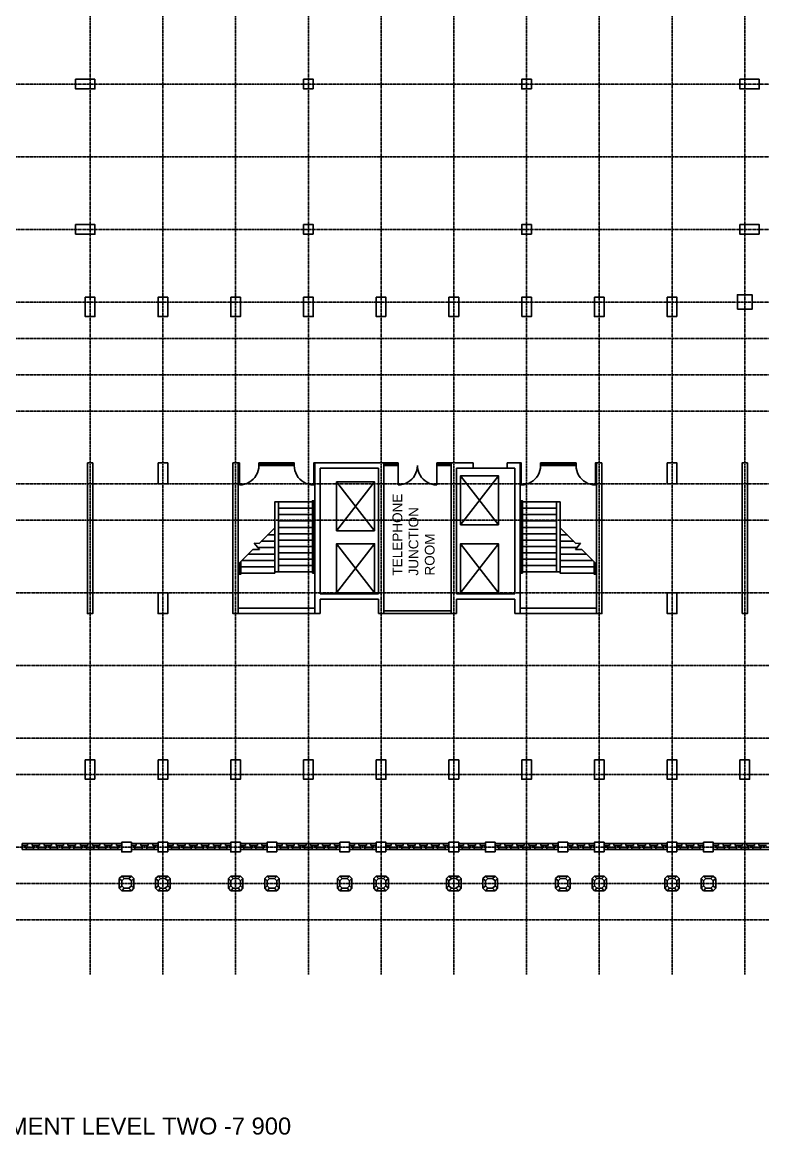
# Model space of a CAD drawing. Header units: millimetres. Extents: x -63457 to 85267, y -25390 to 67826.
# Drawn here: x -17333 to 13208, y -24599 to 21326 of the extents above; entities that cross this region are included whole.
import ezdxf

# ---------------------------------------------------------------- set-up
doc = ezdxf.new("R2010")
doc.units = ezdxf.units.MM
doc.linetypes.add('PCENTRE', pattern=[50.8, 31.75, -6.35, 6.35, -6.35])
for name, color, linetype in [('Boundaries_and_building_grids', 140, 'Continuous'), ('BRICK_WALLS_P4', 1, 'Continuous'), ('COLUMNS_P5', 5, 'Continuous'), ('DR', 8, 'Continuous'), ('LIFTS AND STAIRS', 8, 'Continuous'), ('TEXT', 2, 'Continuous'), ('WA_EXT', 7, 'Continuous'), ('WN', 4, 'Continuous')]:
    doc.layers.add(name, color=color, linetype=linetype)
doc.styles.add('Arial1', font='arial.ttf')

msp = doc.modelspace()

# ---------------------------------------------------------------- linework, layer by layer
at = {"layer": 'Boundaries_and_building_grids', "color": 140, "linetype": 'PCENTRE', "lineweight": -3}
for p, q in [((-14533, -17978), (-14533, 67826)), ((-11533, -17978), (-11533, 67826)), ((-8533, -17978), (-8533, 67826)), ((-5533, -17978), (-5533, 67826)), ((-2533, -17978), (-2533, 67826)), ((467, -17978), (467, 67826)), ((3467, -17978), (3467, 67826)), ((6467, -17978), (6467, 67826)), ((9467, -17978), (9467, 67826)), ((12467, -17978), (12467, 67826)), ((-63457, 18776), (85267, 18776)), ((-63457, 15776), (50767, 15776)), ((-63457, 12776), (50767, 12776)), ((-63457, 9776), (50767, 9776)), ((-52891, 8276), (50767, 8276)), ((-52891, 6776), (50767, 6776)), ((-52891, 5276), (50767, 5276)), ((-52891, 2276), (50767, 2276)), ((-52891, 776), (50767, 776)), ((50767, -2224), (-52891, -2224)), ((50767, -5224), (-52891, -5224)), ((50767, -8224), (-52891, -8224)), ((50767, -9724), (-52891, -9724)), ((50767, -12724), (-52891, -12724)), ((50767, -14224), (-52891, -14224)), ((50767, -15724), (-52891, -15724))]:
    msp.add_line(p, q, dxfattribs=at)
at = {"layer": 'BRICK_WALLS_P4', "linetype": 'Continuous'}
for p, q in [((-8423, -2864), (-5263, -2864)), ((-8423, -3084), (-8423, -2864)), ((-8423, -3084), (-5263, -3084)), ((-5263, -3084), (-5263, -2864)), ((-2423, -2974), (357, -2974)), ((-2423, -3084), (-2423, -2974)), ((-2423, -3084), (357, -3084)), ((357, -3084), (357, -2974)), ((3197, -2864), (6357, -2864)), ((3197, -3084), (3197, -2864)), ((3197, -3084), (6357, -3084)), ((6357, -3084), (6357, -2864))]:
    msp.add_line(p, q, dxfattribs=at)
at = {"layer": 'COLUMNS_P5', "linetype": 'Continuous'}
for p, q in [((-5263, -3084), (-5263, 3136)), ((-5263, 3136), (-2423, 3136)), ((-5043, 2916), (-2643, 2916)), ((-5043, -2264), (-5043, 2916)), ((-2643, -2264), (-2643, 2916)), ((-2423, 3136), (-2423, -3084)), ((357, 3136), (1267, 3136)), ((357, -3084), (357, 3136)), ((577, 2916), (1267, 2916)), ((577, -2264), (577, 2916)), ((1267, 3136), (1267, 2916)), ((1267, 2916), (2667, 2916)), ((2667, 3136), (3197, 3136)), ((2667, 2916), (2667, 3136)), ((2667, 2916), (2977, 2916)), ((2977, -2264), (2977, 2916)), ((3197, -3084), (3197, 3136)), ((-2643, -2264), (-5043, -2264)), ((2977, -2264), (577, -2264)), ((-5043, -3084), (-5043, -2484)), ((-5043, -2484), (-2643, -2484)), ((-2643, -3084), (-2643, -2484)), ((577, -2484), (2977, -2484)), ((577, -3084), (577, -2484)), ((2977, -3084), (2977, -2484)), ((-5263, -3084), (-5043, -3084)), ((-2643, -3084), (-2423, -3084)), ((577, -3084), (357, -3084)), ((3197, -3084), (2977, -3084)), ((-13333, -14024), (-13233, -13924)), ((-13333, -14024), (-13333, -14224)), ((-13233, -14124), (-13333, -14024)), ((-13333, -14424), (-13333, -14224)), ((-13133, -14024), (-13233, -13924)), ((-13233, -13924), (-13033, -13924)), ((-13233, -14124), (-13133, -14024)), ((-13233, -14224), (-13233, -14124)), ((-13233, -14324), (-13233, -14224)), ((-13033, -14024), (-13133, -14024)), ((-12833, -13924), (-13033, -13924)), ((-12933, -14024), (-13033, -14024)), ((-12933, -14024), (-12833, -13924)), ((-12933, -14024), (-12833, -14124)), ((-12733, -14024), (-12833, -13924)), ((-12833, -14124), (-12733, -14024)), ((-12833, -14224), (-12833, -14124)), ((-12833, -14224), (-12833, -14324)), ((-12733, -14024), (-12733, -14224)), ((-12733, -14424), (-12733, -14224)), ((-11833, -14024), (-11733, -13924)), ((-11833, -14024), (-11833, -14224)), ((-11733, -14124), (-11833, -14024)), ((-11833, -14424), (-11833, -14224)), ((-11733, -13924), (-11533, -13924)), ((-11633, -14024), (-11733, -13924)), ((-11733, -14124), (-11633, -14024)), ((-11733, -14224), (-11733, -14124)), ((-11733, -14324), (-11733, -14224)), ((-11533, -14024), (-11633, -14024)), ((-11333, -13924), (-11533, -13924)), ((-11433, -14024), (-11533, -14024)), ((-11433, -14024), (-11333, -13924)), ((-11433, -14024), (-11333, -14124)), ((-11233, -14024), (-11333, -13924)), ((-11333, -14124), (-11233, -14024)), ((-11333, -14224), (-11333, -14124)), ((-11333, -14224), (-11333, -14324)), ((-11233, -14024), (-11233, -14224)), ((-11233, -14424), (-11233, -14224)), ((-8833, -14024), (-8733, -13924)), ((-8733, -14124), (-8833, -14024)), ((-8833, -14024), (-8833, -14224)), ((-8833, -14424), (-8833, -14224)), ((-8633, -14024), (-8733, -13924)), ((-8733, -13924), (-8533, -13924)), ((-8733, -14124), (-8633, -14024)), ((-8733, -14224), (-8733, -14124)), ((-8733, -14324), (-8733, -14224)), ((-8533, -14024), (-8633, -14024)), ((-8333, -13924), (-8533, -13924)), ((-8433, -14024), (-8533, -14024)), ((-8433, -14024), (-8333, -13924)), ((-8433, -14024), (-8333, -14124)), ((-8233, -14024), (-8333, -13924)), ((-8333, -14124), (-8233, -14024)), ((-8333, -14224), (-8333, -14124)), ((-8333, -14224), (-8333, -14324)), ((-8233, -14024), (-8233, -14224)), ((-8233, -14424), (-8233, -14224)), ((-7333, -14024), (-7233, -13924)), ((-7233, -14124), (-7333, -14024)), ((-7333, -14024), (-7333, -14224)), ((-7333, -14424), (-7333, -14224)), ((-7233, -13924), (-7033, -13924)), ((-7133, -14024), (-7233, -13924)), ((-7233, -14124), (-7133, -14024)), ((-7233, -14224), (-7233, -14124)), ((-7233, -14324), (-7233, -14224)), ((-7033, -14024), (-7133, -14024)), ((-6833, -13924), (-7033, -13924)), ((-6933, -14024), (-7033, -14024)), ((-6933, -14024), (-6833, -13924)), ((-6933, -14024), (-6833, -14124)), ((-6733, -14024), (-6833, -13924)), ((-6833, -14124), (-6733, -14024)), ((-6833, -14224), (-6833, -14124)), ((-6833, -14224), (-6833, -14324)), ((-6733, -14024), (-6733, -14224)), ((-6733, -14424), (-6733, -14224)), ((-4333, -14024), (-4233, -13924)), ((-4233, -14124), (-4333, -14024)), ((-4333, -14024), (-4333, -14224)), ((-4333, -14424), (-4333, -14224)), ((-4133, -14024), (-4233, -13924)), ((-4233, -13924), (-4033, -13924)), ((-4233, -14124), (-4133, -14024)), ((-4233, -14224), (-4233, -14124)), ((-4233, -14324), (-4233, -14224)), ((-4033, -14024), (-4133, -14024)), ((-3833, -13924), (-4033, -13924)), ((-3933, -14024), (-4033, -14024)), ((-3933, -14024), (-3833, -13924)), ((-3933, -14024), (-3833, -14124)), ((-3733, -14024), (-3833, -13924)), ((-3833, -14124), (-3733, -14024)), ((-3833, -14224), (-3833, -14124)), ((-3833, -14224), (-3833, -14324)), ((-3733, -14024), (-3733, -14224)), ((-3733, -14424), (-3733, -14224)), ((-2833, -14024), (-2733, -13924)), ((-2733, -14124), (-2833, -14024)), ((-2833, -14024), (-2833, -14224)), ((-2833, -14424), (-2833, -14224)), ((-2733, -13924), (-2533, -13924)), ((-2633, -14024), (-2733, -13924)), ((-2733, -14124), (-2633, -14024)), ((-2733, -14224), (-2733, -14124)), ((-2733, -14324), (-2733, -14224)), ((-2533, -14024), (-2633, -14024)), ((-2333, -13924), (-2533, -13924)), ((-2433, -14024), (-2533, -14024)), ((-2433, -14024), (-2333, -13924)), ((-2433, -14024), (-2333, -14124)), ((-2233, -14024), (-2333, -13924)), ((-2333, -14124), (-2233, -14024)), ((-2333, -14224), (-2333, -14124)), ((-2333, -14224), (-2333, -14324)), ((-2233, -14024), (-2233, -14224)), ((-2233, -14424), (-2233, -14224)), ((167, -14024), (267, -13924)), ((267, -14124), (167, -14024)), ((167, -14024), (167, -14224)), ((167, -14424), (167, -14224)), ((367, -14024), (267, -13924)), ((267, -13924), (467, -13924)), ((367, -14024), (267, -14124)), ((267, -14224), (267, -14124)), ((267, -14224), (267, -14324)), ((367, -14024), (467, -14024)), ((667, -13924), (467, -13924)), ((467, -14024), (567, -14024)), ((567, -14024), (667, -13924)), ((667, -14124), (567, -14024)), ((767, -14024), (667, -13924)), ((667, -14124), (767, -14024)), ((667, -14224), (667, -14124)), ((667, -14324), (667, -14224)), ((767, -14024), (767, -14224)), ((767, -14424), (767, -14224)), ((1667, -14024), (1767, -13924)), ((1667, -14024), (1667, -14224)), ((1767, -14124), (1667, -14024)), ((1667, -14424), (1667, -14224)), ((1767, -13924), (1967, -13924)), ((1867, -14024), (1767, -13924)), ((1867, -14024), (1767, -14124)), ((1767, -14224), (1767, -14124)), ((1767, -14224), (1767, -14324)), ((1867, -14024), (1967, -14024)), ((2167, -13924), (1967, -13924)), ((1967, -14024), (2067, -14024)), ((2067, -14024), (2167, -13924)), ((2167, -14124), (2067, -14024)), ((2267, -14024), (2167, -13924)), ((2167, -14124), (2267, -14024)), ((2167, -14224), (2167, -14124)), ((2167, -14324), (2167, -14224)), ((2267, -14024), (2267, -14224)), ((2267, -14424), (2267, -14224)), ((4667, -14024), (4767, -13924)), ((4767, -14124), (4667, -14024)), ((4667, -14024), (4667, -14224)), ((4667, -14424), (4667, -14224)), ((4867, -14024), (4767, -13924)), ((4767, -13924), (4967, -13924)), ((4867, -14024), (4767, -14124)), ((4767, -14224), (4767, -14124)), ((4767, -14224), (4767, -14324)), ((4867, -14024), (4967, -14024)), ((5167, -13924), (4967, -13924)), ((4967, -14024), (5067, -14024)), ((5067, -14024), (5167, -13924)), ((5167, -14124), (5067, -14024)), ((5267, -14024), (5167, -13924)), ((5167, -14124), (5267, -14024)), ((5167, -14224), (5167, -14124)), ((5167, -14324), (5167, -14224)), ((5267, -14024), (5267, -14224)), ((5267, -14424), (5267, -14224)), ((6167, -14024), (6267, -13924)), ((6267, -14124), (6167, -14024)), ((6167, -14024), (6167, -14224)), ((6167, -14424), (6167, -14224)), ((6367, -14024), (6267, -13924)), ((6267, -13924), (6467, -13924)), ((6367, -14024), (6267, -14124)), ((6267, -14224), (6267, -14124)), ((6267, -14224), (6267, -14324)), ((6367, -14024), (6467, -14024)), ((6667, -13924), (6467, -13924)), ((6467, -14024), (6567, -14024)), ((6567, -14024), (6667, -13924)), ((6667, -14124), (6567, -14024)), ((6767, -14024), (6667, -13924)), ((6667, -14124), (6767, -14024)), ((6667, -14224), (6667, -14124)), ((6667, -14324), (6667, -14224)), ((6767, -14024), (6767, -14224)), ((6767, -14424), (6767, -14224)), ((9167, -14024), (9267, -13924)), ((9167, -14024), (9167, -14224)), ((9267, -14124), (9167, -14024)), ((9167, -14424), (9167, -14224)), ((9267, -13924), (9467, -13924)), ((9367, -14024), (9267, -13924)), ((9367, -14024), (9267, -14124)), ((9267, -14224), (9267, -14124)), ((9267, -14224), (9267, -14324)), ((9367, -14024), (9467, -14024)), ((9667, -13924), (9467, -13924)), ((9467, -14024), (9567, -14024)), ((9567, -14024), (9667, -13924)), ((9667, -14124), (9567, -14024)), ((9767, -14024), (9667, -13924)), ((9667, -14124), (9767, -14024)), ((9667, -14224), (9667, -14124)), ((9667, -14324), (9667, -14224)), ((9767, -14024), (9767, -14224)), ((9767, -14424), (9767, -14224)), ((10667, -14024), (10767, -13924)), ((10667, -14024), (10667, -14224)), ((10767, -14124), (10667, -14024)), ((10667, -14424), (10667, -14224)), ((10767, -13924), (10967, -13924)), ((10867, -14024), (10767, -13924)), ((10867, -14024), (10767, -14124)), ((10767, -14224), (10767, -14124)), ((10767, -14224), (10767, -14324)), ((10867, -14024), (10967, -14024)), ((11167, -13924), (10967, -13924)), ((10967, -14024), (11067, -14024)), ((11067, -14024), (11167, -13924)), ((11167, -14124), (11067, -14024)), ((11267, -14024), (11167, -13924)), ((11167, -14124), (11267, -14024)), ((11167, -14224), (11167, -14124)), ((11167, -14324), (11167, -14224)), ((11267, -14024), (11267, -14224)), ((11267, -14424), (11267, -14224)), ((-13233, -14324), (-13333, -14424)), ((-13333, -14424), (-13233, -14524)), ((-13133, -14424), (-13233, -14324)), ((-13133, -14424), (-13233, -14524)), ((-13233, -14524), (-13033, -14524)), ((-13033, -14424), (-13133, -14424)), ((-13033, -14424), (-12933, -14424)), ((-12833, -14524), (-13033, -14524)), ((-12833, -14324), (-12933, -14424)), ((-12933, -14424), (-12833, -14524)), ((-12833, -14324), (-12733, -14424)), ((-12733, -14424), (-12833, -14524)), ((-11733, -14324), (-11833, -14424)), ((-11833, -14424), (-11733, -14524)), ((-11633, -14424), (-11733, -14324)), ((-11633, -14424), (-11733, -14524)), ((-11733, -14524), (-11533, -14524)), ((-11533, -14424), (-11633, -14424)), ((-11533, -14424), (-11433, -14424)), ((-11333, -14524), (-11533, -14524)), ((-11333, -14324), (-11433, -14424)), ((-11433, -14424), (-11333, -14524)), ((-11333, -14324), (-11233, -14424)), ((-11233, -14424), (-11333, -14524)), ((-8733, -14324), (-8833, -14424)), ((-8833, -14424), (-8733, -14524)), ((-8633, -14424), (-8733, -14324)), ((-8633, -14424), (-8733, -14524)), ((-8733, -14524), (-8533, -14524)), ((-8533, -14424), (-8633, -14424)), ((-8533, -14424), (-8433, -14424)), ((-8333, -14524), (-8533, -14524)), ((-8333, -14324), (-8433, -14424)), ((-8433, -14424), (-8333, -14524)), ((-8333, -14324), (-8233, -14424)), ((-8233, -14424), (-8333, -14524)), ((-7233, -14324), (-7333, -14424)), ((-7333, -14424), (-7233, -14524)), ((-7133, -14424), (-7233, -14324)), ((-7133, -14424), (-7233, -14524)), ((-7233, -14524), (-7033, -14524)), ((-7033, -14424), (-7133, -14424)), ((-7033, -14424), (-6933, -14424)), ((-6833, -14524), (-7033, -14524)), ((-6833, -14324), (-6933, -14424)), ((-6933, -14424), (-6833, -14524)), ((-6833, -14324), (-6733, -14424)), ((-6733, -14424), (-6833, -14524)), ((-4233, -14324), (-4333, -14424)), ((-4333, -14424), (-4233, -14524)), ((-4133, -14424), (-4233, -14324)), ((-4133, -14424), (-4233, -14524)), ((-4233, -14524), (-4033, -14524)), ((-4033, -14424), (-4133, -14424)), ((-4033, -14424), (-3933, -14424)), ((-3833, -14524), (-4033, -14524)), ((-3833, -14324), (-3933, -14424)), ((-3933, -14424), (-3833, -14524)), ((-3833, -14324), (-3733, -14424)), ((-3733, -14424), (-3833, -14524)), ((-2733, -14324), (-2833, -14424)), ((-2833, -14424), (-2733, -14524)), ((-2633, -14424), (-2733, -14324)), ((-2633, -14424), (-2733, -14524)), ((-2733, -14524), (-2533, -14524)), ((-2533, -14424), (-2633, -14424)), ((-2533, -14424), (-2433, -14424)), ((-2333, -14524), (-2533, -14524)), ((-2333, -14324), (-2433, -14424)), ((-2433, -14424), (-2333, -14524)), ((-2333, -14324), (-2233, -14424)), ((-2233, -14424), (-2333, -14524)), ((267, -14324), (167, -14424)), ((167, -14424), (267, -14524)), ((267, -14324), (367, -14424)), ((367, -14424), (267, -14524)), ((267, -14524), (467, -14524)), ((467, -14424), (367, -14424)), ((467, -14424), (567, -14424)), ((667, -14524), (467, -14524)), ((567, -14424), (667, -14324)), ((567, -14424), (667, -14524)), ((667, -14324), (767, -14424)), ((767, -14424), (667, -14524)), ((1767, -14324), (1667, -14424)), ((1667, -14424), (1767, -14524)), ((1767, -14324), (1867, -14424)), ((1867, -14424), (1767, -14524)), ((1767, -14524), (1967, -14524)), ((1967, -14424), (1867, -14424)), ((1967, -14424), (2067, -14424)), ((2167, -14524), (1967, -14524)), ((2067, -14424), (2167, -14324)), ((2067, -14424), (2167, -14524)), ((2167, -14324), (2267, -14424)), ((2267, -14424), (2167, -14524)), ((4767, -14324), (4667, -14424)), ((4667, -14424), (4767, -14524)), ((4767, -14324), (4867, -14424)), ((4867, -14424), (4767, -14524)), ((4767, -14524), (4967, -14524)), ((4967, -14424), (4867, -14424)), ((4967, -14424), (5067, -14424)), ((5167, -14524), (4967, -14524)), ((5067, -14424), (5167, -14324)), ((5067, -14424), (5167, -14524)), ((5167, -14324), (5267, -14424)), ((5267, -14424), (5167, -14524)), ((6267, -14324), (6167, -14424)), ((6167, -14424), (6267, -14524)), ((6267, -14324), (6367, -14424)), ((6367, -14424), (6267, -14524)), ((6267, -14524), (6467, -14524)), ((6467, -14424), (6367, -14424)), ((6467, -14424), (6567, -14424)), ((6667, -14524), (6467, -14524)), ((6567, -14424), (6667, -14324)), ((6567, -14424), (6667, -14524)), ((6667, -14324), (6767, -14424)), ((6767, -14424), (6667, -14524)), ((9267, -14324), (9167, -14424)), ((9167, -14424), (9267, -14524)), ((9267, -14324), (9367, -14424)), ((9367, -14424), (9267, -14524)), ((9267, -14524), (9467, -14524)), ((9467, -14424), (9367, -14424)), ((9467, -14424), (9567, -14424)), ((9667, -14524), (9467, -14524)), ((9567, -14424), (9667, -14324)), ((9567, -14424), (9667, -14524)), ((9667, -14324), (9767, -14424)), ((9767, -14424), (9667, -14524)), ((10767, -14324), (10667, -14424)), ((10667, -14424), (10767, -14524)), ((10767, -14324), (10867, -14424)), ((10867, -14424), (10767, -14524)), ((10767, -14524), (10967, -14524)), ((10967, -14424), (10867, -14424)), ((10967, -14424), (11067, -14424)), ((11167, -14524), (10967, -14524)), ((11067, -14424), (11167, -14324)), ((11067, -14424), (11167, -14524)), ((11167, -14324), (11267, -14424)), ((11267, -14424), (11167, -14524))]:
    msp.add_line(p, q, dxfattribs=at)
at = {"layer": 'COLUMNS_P5', "linetype": 'Continuous', "lineweight": -3}
for points in [[(-14333, 18976), (-15133, 18976), (-15133, 18576), (-14333, 18576)], [(13067, 18976), (13067, 18576), (12267, 18576), (12267, 18976)], [(-15133, 12576), (-15133, 12976), (-14333, 12976), (-14333, 12576)], [(13067, 12576), (12267, 12576), (12267, 12976), (13067, 12976)], [(-14733, 9976), (-14733, 9176), (-14333, 9176), (-14333, 9976)], [(-11333, 9176), (-11733, 9176), (-11733, 9976), (-11333, 9976)], [(-8733, 9976), (-8733, 9176), (-8333, 9176), (-8333, 9976)], [(-5733, 9976), (-5733, 9176), (-5333, 9176), (-5333, 9976)], [(-2333, 9176), (-2733, 9176), (-2733, 9976), (-2333, 9976)], [(667, 9176), (267, 9176), (267, 9976), (667, 9976)], [(3267, 9176), (3667, 9176), (3667, 9976), (3267, 9976)], [(6267, 9976), (6267, 9176), (6667, 9176), (6667, 9976)], [(9667, 9176), (9267, 9176), (9267, 9976), (9667, 9976)], [(-14643, 3136), (-14423, 3136), (-14423, -3084), (-14643, -3084)], [(-11733, 3136), (-11333, 3136), (-11333, 2276), (-11733, 2276)], [(-8643, 3136), (-8643, -3084), (-8423, -3084), (-8423, 3136)], [(6577, 3136), (6577, -3084), (6357, -3084), (6357, 3136)], [(9667, 2276), (9667, 3136), (9267, 3136), (9267, 2276)], [(12357, -3084), (12357, 3136), (12577, 3136), (12577, -3084)], [(-11333, -2224), (-11733, -2224), (-11733, -3084), (-11333, -3084)], [(9267, -2224), (9267, -3084), (9667, -3084), (9667, -2224)], [(-14333, -9924), (-14333, -9124), (-14733, -9124), (-14733, -9924)], [(-11733, -9124), (-11733, -9924), (-11333, -9924), (-11333, -9124)], [(-8733, -9124), (-8733, -9924), (-8333, -9924), (-8333, -9124)], [(-5333, -9924), (-5333, -9124), (-5733, -9124), (-5733, -9924)], [(-2733, -9124), (-2733, -9924), (-2333, -9924), (-2333, -9124)], [(667, -9924), (667, -9124), (267, -9124), (267, -9924)], [(3267, -9124), (3267, -9924), (3667, -9924), (3667, -9124)], [(6267, -9124), (6667, -9124), (6667, -9924), (6267, -9924)], [(9267, -9124), (9267, -9924), (9667, -9924), (9667, -9124)], [(12667, -9124), (12267, -9124), (12267, -9924), (12667, -9924)]]:
    msp.add_lwpolyline(points, close=True, dxfattribs=at)
at = {"layer": 'COLUMNS_P5', "linetype": 'Continuous'}
for points in [[(-5333, 18576), (-5733, 18576), (-5733, 18976), (-5333, 18976), (-5333, 18576)], [(3667, 18576), (3267, 18576), (3267, 18976), (3667, 18976), (3667, 18576)], [(-5333, 12576), (-5733, 12576), (-5733, 12976), (-5333, 12976), (-5333, 12576)], [(3667, 12576), (3267, 12576), (3267, 12976), (3667, 12976), (3667, 12576)], [(12167, 9476), (12767, 9476), (12767, 10076), (12167, 10076), (12167, 9476)], [(-12833, -12924), (-13233, -12924), (-13233, -12524), (-12833, -12524), (-12833, -12924)], [(-11333, -12924), (-11733, -12924), (-11733, -12524), (-11333, -12524), (-11333, -12924)], [(-8333, -12924), (-8733, -12924), (-8733, -12524), (-8333, -12524), (-8333, -12924)], [(-6833, -12924), (-7233, -12924), (-7233, -12524), (-6833, -12524), (-6833, -12924)], [(-3833, -12924), (-4233, -12924), (-4233, -12524), (-3833, -12524), (-3833, -12924)], [(-2333, -12924), (-2733, -12924), (-2733, -12524), (-2333, -12524), (-2333, -12924)], [(667, -12924), (267, -12924), (267, -12524), (667, -12524), (667, -12924)], [(2167, -12924), (1767, -12924), (1767, -12524), (2167, -12524), (2167, -12924)], [(5167, -12924), (4767, -12924), (4767, -12524), (5167, -12524), (5167, -12924)], [(6667, -12924), (6267, -12924), (6267, -12524), (6667, -12524), (6667, -12924)], [(9667, -12924), (9267, -12924), (9267, -12524), (9667, -12524), (9667, -12924)], [(11167, -12924), (10767, -12924), (10767, -12524), (11167, -12524), (11167, -12924)]]:
    msp.add_lwpolyline(points, dxfattribs=at)
at = {"layer": 'DR', "linetype": 'Continuous'}
for p, q in [((-8373, 3026), (-8373, 2226)), ((-5313, 3026), (-5313, 2226)), ((-1833, 3026), (-1833, 2226)), ((-233, 2226), (-233, 3026)), ((3247, 3026), (3247, 2226)), ((4097, 3026), (4097, 3081)), ((6307, 3026), (6307, 2226))]:
    msp.add_line(p, q, dxfattribs=at)
at = {"layer": 'DR'}
for p, q in [((-7600, 2819), (-7634, 2720)), ((-7580, 2921), (-7600, 2819)), ((-7573, 3026), (-7580, 2921)), ((-6106, 2921), (-6113, 3026)), ((-6086, 2819), (-6106, 2921)), ((-6052, 2720), (-6086, 2819)), ((-1060, 2819), (-1094, 2720)), ((-1040, 2921), (-1060, 2819)), ((-1033, 3026), (-1040, 2921)), ((-1026, 2921), (-1033, 3026)), ((-1006, 2819), (-1026, 2921)), ((-972, 2720), (-1006, 2819)), ((4020, 2819), (3986, 2720)), ((4040, 2921), (4020, 2819)), ((4047, 3026), (4040, 2921)), ((5514, 2921), (5507, 3026)), ((5534, 2819), (5514, 2921)), ((5568, 2720), (5534, 2819)), ((-7973, 2333), (-8067, 2287)), ((-7886, 2391), (-7973, 2333)), ((-7807, 2460), (-7886, 2391)), ((-7738, 2539), (-7807, 2460)), ((-7680, 2626), (-7738, 2539)), ((-7634, 2720), (-7680, 2626)), ((-6006, 2626), (-6052, 2720)), ((-5947, 2539), (-6006, 2626)), ((-5878, 2460), (-5947, 2539)), ((-5800, 2391), (-5878, 2460)), ((-5713, 2333), (-5800, 2391)), ((-5619, 2287), (-5713, 2333)), ((-1433, 2333), (-1527, 2287)), ((-1346, 2391), (-1433, 2333)), ((-1267, 2460), (-1346, 2391)), ((-1198, 2539), (-1267, 2460)), ((-1140, 2626), (-1198, 2539)), ((-1094, 2720), (-1140, 2626)), ((-926, 2626), (-972, 2720)), ((-867, 2539), (-926, 2626)), ((-798, 2460), (-867, 2539)), ((-720, 2391), (-798, 2460)), ((-633, 2333), (-720, 2391)), ((-539, 2287), (-633, 2333)), ((3647, 2333), (3553, 2287)), ((3734, 2391), (3647, 2333)), ((3813, 2460), (3734, 2391)), ((3882, 2539), (3813, 2460)), ((3940, 2626), (3882, 2539)), ((3986, 2720), (3940, 2626)), ((5614, 2626), (5568, 2720)), ((5673, 2539), (5614, 2626)), ((5742, 2460), (5673, 2539)), ((5820, 2391), (5742, 2460)), ((5907, 2333), (5820, 2391)), ((6001, 2287), (5907, 2333)), ((-8268, 2233), (-8373, 2226)), ((-8166, 2253), (-8268, 2233)), ((-8067, 2287), (-8166, 2253)), ((-5520, 2253), (-5619, 2287)), ((-5417, 2233), (-5520, 2253)), ((-5313, 2226), (-5417, 2233)), ((-1728, 2233), (-1833, 2226)), ((-1626, 2253), (-1728, 2233)), ((-1527, 2287), (-1626, 2253)), ((-440, 2253), (-539, 2287)), ((-337, 2233), (-440, 2253)), ((-233, 2226), (-337, 2233)), ((3352, 2233), (3247, 2226)), ((3454, 2253), (3352, 2233)), ((3553, 2287), (3454, 2253)), ((6100, 2253), (6001, 2287)), ((6203, 2233), (6100, 2253)), ((6307, 2226), (6203, 2233))]:
    msp.add_line(p, q, dxfattribs=at)
at = {"layer": 'DR', "linetype": 'Continuous'}
for points in [[(-8423, 3026), (-8423, 3136), (-8373, 3136), (-8373, 3026), (-8423, 3026)], [(-7573, 3026), (-7573, 3136), (-7523, 3136), (-7523, 3026), (-7573, 3026)], [(-6163, 3026), (-6163, 3136), (-6113, 3136), (-6113, 3026), (-6163, 3026)], [(-5313, 3026), (-5313, 3136), (-5263, 3136), (-5263, 3026), (-5313, 3026)], [(-2373, 3136), (-2373, 3026), (-2423, 3026), (-2423, 3136), (-2373, 3136)], [(-1833, 3136), (-1833, 3026), (-1883, 3026), (-1883, 3136), (-1833, 3136)], [(-183, 3136), (-183, 3026), (-233, 3026), (-233, 3136), (-183, 3136)], [(357, 3136), (357, 3026), (307, 3026), (307, 3136), (357, 3136)], [(3247, 3026), (3247, 3136), (3197, 3136), (3197, 3026), (3247, 3026)], [(4097, 3026), (4097, 3136), (4047, 3136), (4047, 3026), (4097, 3026)], [(5507, 3026), (5507, 3136), (5457, 3136), (5457, 3026), (5507, 3026)], [(6357, 3026), (6357, 3136), (6307, 3136), (6307, 3026), (6357, 3026)]]:
    msp.add_lwpolyline(points, dxfattribs=at)
at = {"layer": 'LIFTS AND STAIRS'}
for p, q in [((-4366, 2353), (-2804, 332)), ((-4366, 332), (-2804, 2353)), ((746, 585), (2309, 2606)), ((746, 2606), (2309, 585)), ((-4366, -2226), (-2804, -205)), ((-4366, -205), (-2804, -2226)), ((746, -205), (2309, -2226)), ((746, -2226), (2309, -205))]:
    msp.add_line(p, q, dxfattribs=at)
at = {"layer": 'LIFTS AND STAIRS', "linetype": 'Continuous'}
for p, q in [((-6768, 1526), (-5363, 1526)), ((-5263, 1526), (-5313, 1526)), ((3197, 1526), (3247, 1526)), ((4702, 1526), (3297, 1526)), ((-5363, 1263), (-6768, 1263)), ((-6768, 1000), (-5363, 1000)), ((-5263, 1263), (-5313, 1263)), ((-5263, 1000), (-5313, 1000)), ((3197, 1263), (3247, 1263)), ((3197, 1000), (3247, 1000)), ((3297, 1263), (4702, 1263)), ((4702, 1000), (3297, 1000)), ((-7564, -186), (-6918, 460)), ((-5363, 738), (-6768, 738)), ((-6768, 475), (-5363, 475)), ((-5263, 738), (-5313, 738)), ((-5263, 475), (-5313, 475)), ((3197, 738), (3247, 738)), ((3197, 475), (3247, 475)), ((3297, 738), (4702, 738)), ((4702, 475), (3297, 475)), ((5498, -186), (4852, 460)), ((-6918, 162), (-7216, 162)), ((-5363, 212), (-6768, 212)), ((-5263, 212), (-5313, 212)), ((3197, 212), (3247, 212)), ((3297, 212), (4702, 212)), ((4852, 162), (5150, 162)), ((-8423, -1045), (-7817, -439)), ((-7817, -439), (-7552, -439)), ((-7552, -439), (-7762, -180)), ((-7762, -180), (-7564, -186)), ((-7614, -363), (-6918, -363)), ((-6918, -101), (-7478, -101)), ((-6768, -51), (-5363, -51)), ((-5363, -313), (-6768, -313)), ((-5263, -51), (-5313, -51)), ((-5313, -313), (-5263, -313)), ((3197, -51), (3247, -51)), ((3247, -313), (3197, -313)), ((4702, -51), (3297, -51)), ((3297, -313), (4702, -313)), ((4852, -101), (5413, -101)), ((5548, -363), (4852, -363)), ((5487, -439), (5697, -180)), ((5751, -439), (5487, -439)), ((5697, -180), (5498, -186)), ((6357, -1045), (5751, -439)), ((-8266, -889), (-6918, -889)), ((-6918, -626), (-8004, -626)), ((-6768, -576), (-5363, -576)), ((-5363, -839), (-6768, -839)), ((-5263, -576), (-5313, -576)), ((-5313, -839), (-5263, -839)), ((3197, -576), (3247, -576)), ((3247, -839), (3197, -839)), ((4702, -576), (3297, -576)), ((3297, -839), (4702, -839)), ((4852, -626), (5938, -626)), ((6201, -889), (4852, -889)), ((-8373, -1152), (-8423, -1152)), ((-6918, -1152), (-8323, -1152)), ((-6768, -1102), (-5363, -1102)), ((-5363, -1364), (-6768, -1364)), ((-5263, -1102), (-5313, -1102)), ((-5313, -1364), (-5263, -1364)), ((3197, -1102), (3247, -1102)), ((3247, -1364), (3197, -1364)), ((4702, -1102), (3297, -1102)), ((3297, -1364), (4702, -1364)), ((4852, -1152), (6257, -1152)), ((6307, -1152), (6357, -1152)), ((-8373, -1414), (-8423, -1414)), ((6307, -1414), (6357, -1414))]:
    msp.add_line(p, q, dxfattribs=at)
at = {"layer": 'LIFTS AND STAIRS'}
for points in [[(-2804, 332), (-4366, 332), (-4366, 2353), (-2804, 2353), (-2804, 332)], [(2309, 585), (746, 585), (746, 2606), (2309, 2606), (2309, 585)], [(-2804, -2226), (-4366, -2226), (-4366, -205), (-2804, -205), (-2804, -2226)], [(2309, -2226), (746, -2226), (746, -205), (2309, -205), (2309, -2226)]]:
    msp.add_lwpolyline(points, dxfattribs=at)
at = {"layer": 'LIFTS AND STAIRS', "linetype": 'Continuous'}
for points in [[(-6918, -1364), (-6768, -1364), (-6768, 1526), (-6918, 1526), (-6918, -1364)], [(-5363, -1414), (-5313, -1414), (-5313, 1576), (-5363, 1576), (-5363, -1414)], [(3297, -1414), (3247, -1414), (3247, 1576), (3297, 1576), (3297, -1414)], [(4852, -1364), (4702, -1364), (4702, 1526), (4852, 1526), (4852, -1364)], [(-8323, -945), (-8323, -1464), (-8373, -1464), (-8373, -995)], [(-6918, -1364), (-6918, -1414), (-8323, -1414)], [(4852, -1364), (4852, -1414), (6257, -1414)], [(6257, -945), (6257, -1464), (6307, -1464), (6307, -995)]]:
    msp.add_lwpolyline(points, dxfattribs=at)
at = {"layer": 'WA_EXT', "linetype": 'Continuous', "lineweight": -3}
for p, q in [((-17333, -12574), (-17333, -12659)), ((-17113, -12574), (-17333, -12574)), ((-17333, -12574), (-13233, -12574)), ((-17333, -12574), (-17333, -12829)), ((-17333, -12659), (-17113, -12659)), ((-17333, -12829), (-13233, -12829)), ((-17176, -12744), (-17176, -12829)), ((-16866, -12744), (-17176, -12744)), ((-17176, -12829), (-16866, -12829)), ((-17113, -12659), (-17113, -12574)), ((-16929, -12574), (-16929, -12659)), ((-16619, -12574), (-16929, -12574)), ((-16929, -12659), (-16619, -12659)), ((-16866, -12829), (-16866, -12744)), ((-16682, -12744), (-16682, -12829)), ((-16372, -12744), (-16682, -12744)), ((-16682, -12829), (-16372, -12829)), ((-16619, -12659), (-16619, -12574)), ((-16435, -12574), (-16435, -12659)), ((-16125, -12574), (-16435, -12574)), ((-16435, -12659), (-16125, -12659)), ((-16372, -12829), (-16372, -12744)), ((-16188, -12744), (-16188, -12829)), ((-15878, -12744), (-16188, -12744)), ((-16188, -12829), (-15878, -12829)), ((-16125, -12659), (-16125, -12574)), ((-15941, -12574), (-15941, -12659)), ((-15631, -12574), (-15941, -12574)), ((-15941, -12659), (-15631, -12659)), ((-15878, -12829), (-15878, -12744)), ((-15694, -12744), (-15694, -12829)), ((-15384, -12744), (-15694, -12744)), ((-15694, -12829), (-15384, -12829)), ((-15631, -12659), (-15631, -12574)), ((-15447, -12574), (-15447, -12659)), ((-15137, -12574), (-15447, -12574)), ((-15447, -12659), (-15137, -12659)), ((-15384, -12829), (-15384, -12744)), ((-15200, -12744), (-15200, -12829)), ((-14890, -12744), (-15200, -12744)), ((-15200, -12829), (-14890, -12829)), ((-15137, -12659), (-15137, -12574)), ((-14935, -12574), (-14935, -12659)), ((-14625, -12574), (-14935, -12574)), ((-14935, -12659), (-14625, -12659)), ((-14890, -12829), (-14890, -12744)), ((-14688, -12744), (-14688, -12829)), ((-14378, -12744), (-14688, -12744)), ((-14688, -12829), (-14378, -12829)), ((-14625, -12659), (-14625, -12574)), ((-14441, -12574), (-14441, -12659)), ((-14131, -12574), (-14441, -12574)), ((-14441, -12659), (-14131, -12659)), ((-14378, -12829), (-14378, -12744)), ((-14194, -12744), (-14194, -12829)), ((-13884, -12744), (-14194, -12744)), ((-14194, -12829), (-13884, -12829)), ((-14131, -12659), (-14131, -12574)), ((-13947, -12574), (-13947, -12659)), ((-13637, -12574), (-13947, -12574)), ((-13947, -12659), (-13637, -12659)), ((-13884, -12829), (-13884, -12744)), ((-13700, -12744), (-13700, -12829)), ((-13390, -12744), (-13700, -12744)), ((-13700, -12829), (-13390, -12829)), ((-13637, -12659), (-13637, -12574)), ((-13453, -12574), (-13453, -12659)), ((-13233, -12574), (-13453, -12574)), ((-13453, -12659), (-13233, -12659)), ((-13390, -12829), (-13390, -12744)), ((-13233, -12829), (-13233, -12574)), ((-12833, -12574), (-12833, -12659)), ((-12631, -12574), (-12833, -12574)), ((-12833, -12574), (-11733, -12574)), ((-12833, -12574), (-12833, -12829)), ((-12833, -12659), (-12631, -12659)), ((-12833, -12829), (-11733, -12829)), ((-12694, -12744), (-12694, -12829)), ((-12384, -12744), (-12694, -12744)), ((-12694, -12829), (-12384, -12829)), ((-12631, -12659), (-12631, -12574)), ((-12447, -12574), (-12447, -12659)), ((-12137, -12574), (-12447, -12574)), ((-12447, -12659), (-12137, -12659)), ((-12384, -12829), (-12384, -12744)), ((-12200, -12744), (-12200, -12829)), ((-11890, -12744), (-12200, -12744)), ((-12200, -12829), (-11890, -12829)), ((-12137, -12659), (-12137, -12574)), ((-11953, -12574), (-11953, -12659)), ((-11733, -12574), (-11953, -12574)), ((-11953, -12659), (-11733, -12659)), ((-11890, -12829), (-11890, -12744)), ((-11733, -12659), (-11733, -12574)), ((-11733, -12829), (-11733, -12574)), ((-11333, -12574), (-11333, -12659)), ((-11113, -12574), (-11333, -12574)), ((-11333, -12574), (-8733, -12574)), ((-11333, -12574), (-11333, -12829)), ((-11333, -12659), (-11113, -12659)), ((-11333, -12829), (-8733, -12829)), ((-11176, -12744), (-11176, -12829)), ((-10866, -12744), (-11176, -12744)), ((-11176, -12829), (-10866, -12829)), ((-11113, -12659), (-11113, -12574)), ((-10929, -12574), (-10929, -12659)), ((-10619, -12574), (-10929, -12574)), ((-10929, -12659), (-10619, -12659)), ((-10866, -12829), (-10866, -12744)), ((-10682, -12744), (-10682, -12829)), ((-10372, -12744), (-10682, -12744)), ((-10682, -12829), (-10372, -12829)), ((-10619, -12659), (-10619, -12574)), ((-10435, -12574), (-10435, -12659)), ((-10125, -12574), (-10435, -12574)), ((-10435, -12659), (-10125, -12659)), ((-10372, -12829), (-10372, -12744)), ((-10188, -12744), (-10188, -12829)), ((-9878, -12744), (-10188, -12744)), ((-10188, -12829), (-9878, -12829)), ((-10125, -12659), (-10125, -12574)), ((-9941, -12574), (-9941, -12659)), ((-9631, -12574), (-9941, -12574)), ((-9941, -12659), (-9631, -12659)), ((-9878, -12829), (-9878, -12744)), ((-9694, -12744), (-9694, -12829)), ((-9384, -12744), (-9694, -12744)), ((-9694, -12829), (-9384, -12829)), ((-9631, -12659), (-9631, -12574)), ((-9447, -12574), (-9447, -12659)), ((-9137, -12574), (-9447, -12574)), ((-9447, -12659), (-9137, -12659)), ((-9384, -12829), (-9384, -12744)), ((-9200, -12744), (-9200, -12829)), ((-8890, -12744), (-9200, -12744)), ((-9200, -12829), (-8890, -12829)), ((-9137, -12659), (-9137, -12574)), ((-8953, -12574), (-8953, -12659)), ((-8733, -12574), (-8953, -12574)), ((-8953, -12659), (-8733, -12659)), ((-8890, -12829), (-8890, -12744)), ((-8733, -12659), (-8733, -12574)), ((-8733, -12829), (-8733, -12574)), ((-8333, -12574), (-8333, -12659)), ((-8131, -12574), (-8333, -12574)), ((-8333, -12574), (-7233, -12574)), ((-8333, -12574), (-8333, -12829)), ((-8333, -12659), (-8131, -12659)), ((-8333, -12829), (-7233, -12829)), ((-8194, -12744), (-8194, -12829)), ((-7884, -12744), (-8194, -12744)), ((-8194, -12829), (-7884, -12829)), ((-8131, -12659), (-8131, -12574)), ((-7947, -12574), (-7947, -12659)), ((-7637, -12574), (-7947, -12574)), ((-7947, -12659), (-7637, -12659)), ((-7884, -12829), (-7884, -12744)), ((-7700, -12744), (-7700, -12829)), ((-7390, -12744), (-7700, -12744)), ((-7700, -12829), (-7390, -12829)), ((-7637, -12659), (-7637, -12574)), ((-7453, -12574), (-7453, -12659)), ((-7233, -12574), (-7453, -12574)), ((-7453, -12659), (-7233, -12659)), ((-7390, -12829), (-7390, -12744)), ((-7233, -12659), (-7233, -12574)), ((-7233, -12829), (-7233, -12574)), ((-6833, -12574), (-6833, -12659)), ((-6613, -12574), (-6833, -12574)), ((-6833, -12574), (-4233, -12574)), ((-6833, -12574), (-6833, -12829)), ((-6833, -12659), (-6613, -12659)), ((-6833, -12829), (-4233, -12829)), ((-6676, -12744), (-6676, -12829)), ((-6366, -12744), (-6676, -12744)), ((-6676, -12829), (-6366, -12829)), ((-6613, -12659), (-6613, -12574)), ((-6429, -12574), (-6429, -12659)), ((-6119, -12574), (-6429, -12574)), ((-6429, -12659), (-6119, -12659)), ((-6366, -12829), (-6366, -12744)), ((-6182, -12744), (-6182, -12829)), ((-5872, -12744), (-6182, -12744)), ((-6182, -12829), (-5872, -12829)), ((-6119, -12659), (-6119, -12574)), ((-5935, -12574), (-5935, -12659)), ((-5625, -12574), (-5935, -12574)), ((-5935, -12659), (-5625, -12659)), ((-5872, -12829), (-5872, -12744)), ((-5688, -12744), (-5688, -12829)), ((-5378, -12744), (-5688, -12744)), ((-5688, -12829), (-5378, -12829)), ((-5625, -12659), (-5625, -12574)), ((-5441, -12574), (-5441, -12659)), ((-5131, -12574), (-5441, -12574)), ((-5441, -12659), (-5131, -12659)), ((-5378, -12829), (-5378, -12744)), ((-5194, -12744), (-5194, -12829)), ((-4884, -12744), (-5194, -12744)), ((-5194, -12829), (-4884, -12829)), ((-5131, -12659), (-5131, -12574)), ((-4947, -12574), (-4947, -12659)), ((-4637, -12574), (-4947, -12574)), ((-4947, -12659), (-4637, -12659)), ((-4884, -12829), (-4884, -12744)), ((-4700, -12744), (-4700, -12829)), ((-4390, -12744), (-4700, -12744)), ((-4700, -12829), (-4390, -12829)), ((-4637, -12659), (-4637, -12574)), ((-4453, -12574), (-4453, -12659)), ((-4233, -12574), (-4453, -12574)), ((-4453, -12659), (-4233, -12659)), ((-4390, -12829), (-4390, -12744)), ((-4233, -12659), (-4233, -12574)), ((-4233, -12829), (-4233, -12574)), ((-3833, -12574), (-3833, -12659)), ((-3631, -12574), (-3833, -12574)), ((-3833, -12574), (-2733, -12574)), ((-3833, -12574), (-3833, -12829)), ((-3833, -12659), (-3631, -12659)), ((-3833, -12829), (-2733, -12829)), ((-3694, -12744), (-3694, -12829)), ((-3384, -12744), (-3694, -12744)), ((-3694, -12829), (-3384, -12829)), ((-3631, -12659), (-3631, -12574)), ((-3447, -12574), (-3447, -12659)), ((-3137, -12574), (-3447, -12574)), ((-3447, -12659), (-3137, -12659)), ((-3384, -12829), (-3384, -12744)), ((-3200, -12744), (-3200, -12829)), ((-2890, -12744), (-3200, -12744)), ((-3200, -12829), (-2890, -12829)), ((-3137, -12659), (-3137, -12574)), ((-2953, -12574), (-2953, -12659)), ((-2733, -12574), (-2953, -12574)), ((-2953, -12659), (-2733, -12659)), ((-2890, -12829), (-2890, -12744)), ((-2733, -12659), (-2733, -12574)), ((-2733, -12829), (-2733, -12574)), ((-2333, -12574), (-2333, -12659)), ((-2113, -12574), (-2333, -12574)), ((-2333, -12574), (267, -12574)), ((-2333, -12574), (-2333, -12829)), ((-2333, -12659), (-2113, -12659)), ((-2333, -12829), (267, -12829)), ((-2176, -12744), (-2176, -12829)), ((-1866, -12744), (-2176, -12744)), ((-2176, -12829), (-1866, -12829)), ((-2113, -12659), (-2113, -12574)), ((-1929, -12574), (-1929, -12659)), ((-1619, -12574), (-1929, -12574)), ((-1929, -12659), (-1619, -12659)), ((-1866, -12829), (-1866, -12744)), ((-1682, -12744), (-1682, -12829)), ((-1372, -12744), (-1682, -12744)), ((-1682, -12829), (-1372, -12829)), ((-1619, -12659), (-1619, -12574)), ((-1435, -12574), (-1435, -12659)), ((-1125, -12574), (-1435, -12574)), ((-1435, -12659), (-1125, -12659)), ((-1372, -12829), (-1372, -12744)), ((-1188, -12744), (-1188, -12829)), ((-878, -12744), (-1188, -12744)), ((-1188, -12829), (-878, -12829)), ((-1125, -12659), (-1125, -12574)), ((-941, -12574), (-941, -12659)), ((-631, -12574), (-941, -12574)), ((-941, -12659), (-631, -12659)), ((-878, -12829), (-878, -12744)), ((-694, -12744), (-694, -12829)), ((-384, -12744), (-694, -12744)), ((-694, -12829), (-384, -12829)), ((-631, -12659), (-631, -12574)), ((-447, -12574), (-447, -12659)), ((-137, -12574), (-447, -12574)), ((-447, -12659), (-137, -12659)), ((-384, -12829), (-384, -12744)), ((-200, -12744), (-200, -12829)), ((110, -12744), (-200, -12744)), ((-200, -12829), (110, -12829)), ((-137, -12659), (-137, -12574)), ((47, -12574), (47, -12659)), ((267, -12574), (47, -12574)), ((47, -12659), (267, -12659)), ((110, -12829), (110, -12744)), ((267, -12659), (267, -12574)), ((267, -12829), (267, -12574)), ((667, -12574), (667, -12659)), ((869, -12574), (667, -12574)), ((667, -12574), (1767, -12574)), ((667, -12574), (667, -12829)), ((667, -12659), (869, -12659)), ((667, -12829), (1767, -12829)), ((806, -12744), (806, -12829)), ((1116, -12744), (806, -12744)), ((806, -12829), (1116, -12829)), ((869, -12659), (869, -12574)), ((1053, -12574), (1053, -12659)), ((1363, -12574), (1053, -12574)), ((1053, -12659), (1363, -12659)), ((1116, -12829), (1116, -12744)), ((1300, -12744), (1300, -12829)), ((1610, -12744), (1300, -12744)), ((1300, -12829), (1610, -12829)), ((1363, -12659), (1363, -12574)), ((1547, -12574), (1547, -12659)), ((1767, -12574), (1547, -12574)), ((1547, -12659), (1767, -12659)), ((1610, -12829), (1610, -12744)), ((1767, -12659), (1767, -12574)), ((1767, -12829), (1767, -12574)), ((2167, -12574), (2167, -12659)), ((2387, -12574), (2167, -12574)), ((2167, -12574), (4767, -12574)), ((2167, -12574), (2167, -12829)), ((2167, -12659), (2387, -12659)), ((2167, -12829), (4767, -12829)), ((2324, -12744), (2324, -12829)), ((2634, -12744), (2324, -12744)), ((2324, -12829), (2634, -12829)), ((2387, -12659), (2387, -12574)), ((2571, -12574), (2571, -12659)), ((2881, -12574), (2571, -12574)), ((2571, -12659), (2881, -12659)), ((2634, -12829), (2634, -12744)), ((2818, -12744), (2818, -12829)), ((3128, -12744), (2818, -12744)), ((2818, -12829), (3128, -12829)), ((2881, -12659), (2881, -12574)), ((3065, -12574), (3065, -12659)), ((3375, -12574), (3065, -12574)), ((3065, -12659), (3375, -12659)), ((3128, -12829), (3128, -12744)), ((3312, -12744), (3312, -12829)), ((3622, -12744), (3312, -12744)), ((3312, -12829), (3622, -12829)), ((3375, -12659), (3375, -12574)), ((3559, -12574), (3559, -12659)), ((3869, -12574), (3559, -12574)), ((3559, -12659), (3869, -12659)), ((3622, -12829), (3622, -12744)), ((3806, -12744), (3806, -12829)), ((4116, -12744), (3806, -12744)), ((3806, -12829), (4116, -12829)), ((3869, -12659), (3869, -12574)), ((4053, -12574), (4053, -12659)), ((4363, -12574), (4053, -12574)), ((4053, -12659), (4363, -12659)), ((4116, -12829), (4116, -12744)), ((4300, -12744), (4300, -12829)), ((4610, -12744), (4300, -12744)), ((4300, -12829), (4610, -12829)), ((4363, -12659), (4363, -12574)), ((4547, -12574), (4547, -12659)), ((4767, -12574), (4547, -12574)), ((4547, -12659), (4767, -12659)), ((4610, -12829), (4610, -12744)), ((4767, -12659), (4767, -12574)), ((4767, -12829), (4767, -12574)), ((5167, -12574), (5167, -12659)), ((5369, -12574), (5167, -12574)), ((5167, -12574), (6267, -12574)), ((5167, -12574), (5167, -12829)), ((5167, -12659), (5369, -12659)), ((5167, -12829), (6267, -12829)), ((5306, -12744), (5306, -12829)), ((5616, -12744), (5306, -12744)), ((5306, -12829), (5616, -12829)), ((5369, -12659), (5369, -12574)), ((5553, -12574), (5553, -12659)), ((5863, -12574), (5553, -12574)), ((5553, -12659), (5863, -12659)), ((5616, -12829), (5616, -12744)), ((5800, -12744), (5800, -12829)), ((6110, -12744), (5800, -12744)), ((5800, -12829), (6110, -12829)), ((5863, -12659), (5863, -12574)), ((6047, -12574), (6047, -12659)), ((6267, -12574), (6047, -12574)), ((6047, -12659), (6267, -12659)), ((6110, -12829), (6110, -12744)), ((6267, -12659), (6267, -12574)), ((6267, -12829), (6267, -12574)), ((6667, -12574), (6667, -12659)), ((6887, -12574), (6667, -12574)), ((6667, -12574), (9267, -12574)), ((6667, -12574), (6667, -12829)), ((6667, -12659), (6887, -12659)), ((6667, -12829), (9267, -12829)), ((6824, -12744), (6824, -12829)), ((7134, -12744), (6824, -12744)), ((6824, -12829), (7134, -12829)), ((6887, -12659), (6887, -12574)), ((7071, -12574), (7071, -12659)), ((7381, -12574), (7071, -12574)), ((7071, -12659), (7381, -12659)), ((7134, -12829), (7134, -12744)), ((7318, -12744), (7318, -12829)), ((7628, -12744), (7318, -12744)), ((7318, -12829), (7628, -12829)), ((7381, -12659), (7381, -12574)), ((7565, -12574), (7565, -12659)), ((7875, -12574), (7565, -12574)), ((7565, -12659), (7875, -12659)), ((7628, -12829), (7628, -12744)), ((7812, -12744), (7812, -12829)), ((8122, -12744), (7812, -12744)), ((7812, -12829), (8122, -12829)), ((7875, -12659), (7875, -12574)), ((8059, -12574), (8059, -12659)), ((8369, -12574), (8059, -12574)), ((8059, -12659), (8369, -12659)), ((8122, -12829), (8122, -12744)), ((8306, -12744), (8306, -12829)), ((8616, -12744), (8306, -12744)), ((8306, -12829), (8616, -12829)), ((8369, -12659), (8369, -12574)), ((8553, -12574), (8553, -12659)), ((8863, -12574), (8553, -12574)), ((8553, -12659), (8863, -12659)), ((8616, -12829), (8616, -12744)), ((8800, -12744), (8800, -12829)), ((9110, -12744), (8800, -12744)), ((8800, -12829), (9110, -12829)), ((8863, -12659), (8863, -12574)), ((9047, -12574), (9047, -12659)), ((9267, -12574), (9047, -12574)), ((9047, -12659), (9267, -12659)), ((9110, -12829), (9110, -12744)), ((9267, -12659), (9267, -12574)), ((9267, -12829), (9267, -12574)), ((9667, -12574), (9667, -12659)), ((9869, -12574), (9667, -12574)), ((9667, -12574), (10767, -12574)), ((9667, -12574), (9667, -12829)), ((9667, -12659), (9869, -12659)), ((9667, -12829), (10767, -12829)), ((9806, -12744), (9806, -12829)), ((10116, -12744), (9806, -12744)), ((9806, -12829), (10116, -12829)), ((9869, -12659), (9869, -12574)), ((10053, -12574), (10053, -12659)), ((10363, -12574), (10053, -12574)), ((10053, -12659), (10363, -12659)), ((10116, -12829), (10116, -12744)), ((10300, -12744), (10300, -12829)), ((10610, -12744), (10300, -12744)), ((10300, -12829), (10610, -12829)), ((10363, -12659), (10363, -12574)), ((10547, -12574), (10547, -12659)), ((10767, -12574), (10547, -12574)), ((10547, -12659), (10767, -12659)), ((10610, -12829), (10610, -12744)), ((10767, -12659), (10767, -12574)), ((10767, -12829), (10767, -12574)), ((11167, -12574), (11167, -12659)), ((11387, -12574), (11167, -12574)), ((11167, -12574), (15267, -12574)), ((11167, -12574), (11167, -12829)), ((11167, -12659), (11387, -12659)), ((11167, -12829), (15267, -12829)), ((11324, -12744), (11324, -12829)), ((11634, -12744), (11324, -12744)), ((11324, -12829), (11634, -12829)), ((11387, -12659), (11387, -12574)), ((11571, -12574), (11571, -12659)), ((11881, -12574), (11571, -12574)), ((11571, -12659), (11881, -12659)), ((11634, -12829), (11634, -12744)), ((11818, -12744), (11818, -12829)), ((12128, -12744), (11818, -12744)), ((11818, -12829), (12128, -12829)), ((11881, -12659), (11881, -12574)), ((12065, -12574), (12065, -12659)), ((12375, -12574), (12065, -12574)), ((12065, -12659), (12375, -12659)), ((12128, -12829), (12128, -12744)), ((12312, -12744), (12312, -12829)), ((12622, -12744), (12312, -12744)), ((12312, -12829), (12622, -12829)), ((12375, -12659), (12375, -12574)), ((12559, -12574), (12559, -12659)), ((12869, -12574), (12559, -12574)), ((12559, -12659), (12869, -12659)), ((12622, -12829), (12622, -12744)), ((12806, -12744), (12806, -12829)), ((13116, -12744), (12806, -12744)), ((12806, -12829), (13116, -12829)), ((12869, -12659), (12869, -12574)), ((13053, -12574), (13053, -12659)), ((13363, -12574), (13053, -12574)), ((13053, -12659), (13363, -12659)), ((13116, -12829), (13116, -12744))]:
    msp.add_line(p, q, dxfattribs=at)
at = {"layer": 'WN', "linetype": 'Continuous'}
for p, q in [((-6163, 3136), (-7523, 3136)), ((-7523, 3086), (-6163, 3086)), ((-6163, 3076), (-7523, 3076)), ((-7523, 3026), (-6163, 3026)), ((-6163, 3026), (-6163, 3081)), ((-2373, 3136), (-1883, 3136)), ((-2373, 3086), (-1883, 3086)), ((-1883, 3076), (-2373, 3076)), ((-1883, 3026), (-2373, 3026)), ((307, 3136), (-183, 3136)), ((307, 3086), (-183, 3086)), ((-183, 3076), (307, 3076)), ((-183, 3026), (307, 3026)), ((4097, 3136), (5457, 3136)), ((5457, 3086), (4097, 3086)), ((4097, 3076), (5457, 3076)), ((5457, 3026), (4097, 3026))]:
    msp.add_line(p, q, dxfattribs=at)

# ---------------------------------------------------------------- texts
at = {"layer": 'TEXT', "linetype": 'Continuous', "lineweight": -3, "insert": (-323, -1516), "char_height": 400, "attachment_point": 7, "rotation": 90, "style": 'Arial1'}
msp.add_mtext('TELEPHONE\\PJUNCTION\\PROOM', dxfattribs=at)
at = {"layer": 'TEXT', "color": 2, "linetype": 'Continuous', "lineweight": -3, "insert": (-20533, -23890, -21550), "char_height": 700, "attachment_point": 1, "style": 'Arial1'}
msp.add_mtext('BASEMENT LEVEL TWO -7 900', dxfattribs=at)

doc.saveas('drawing.dxf')
